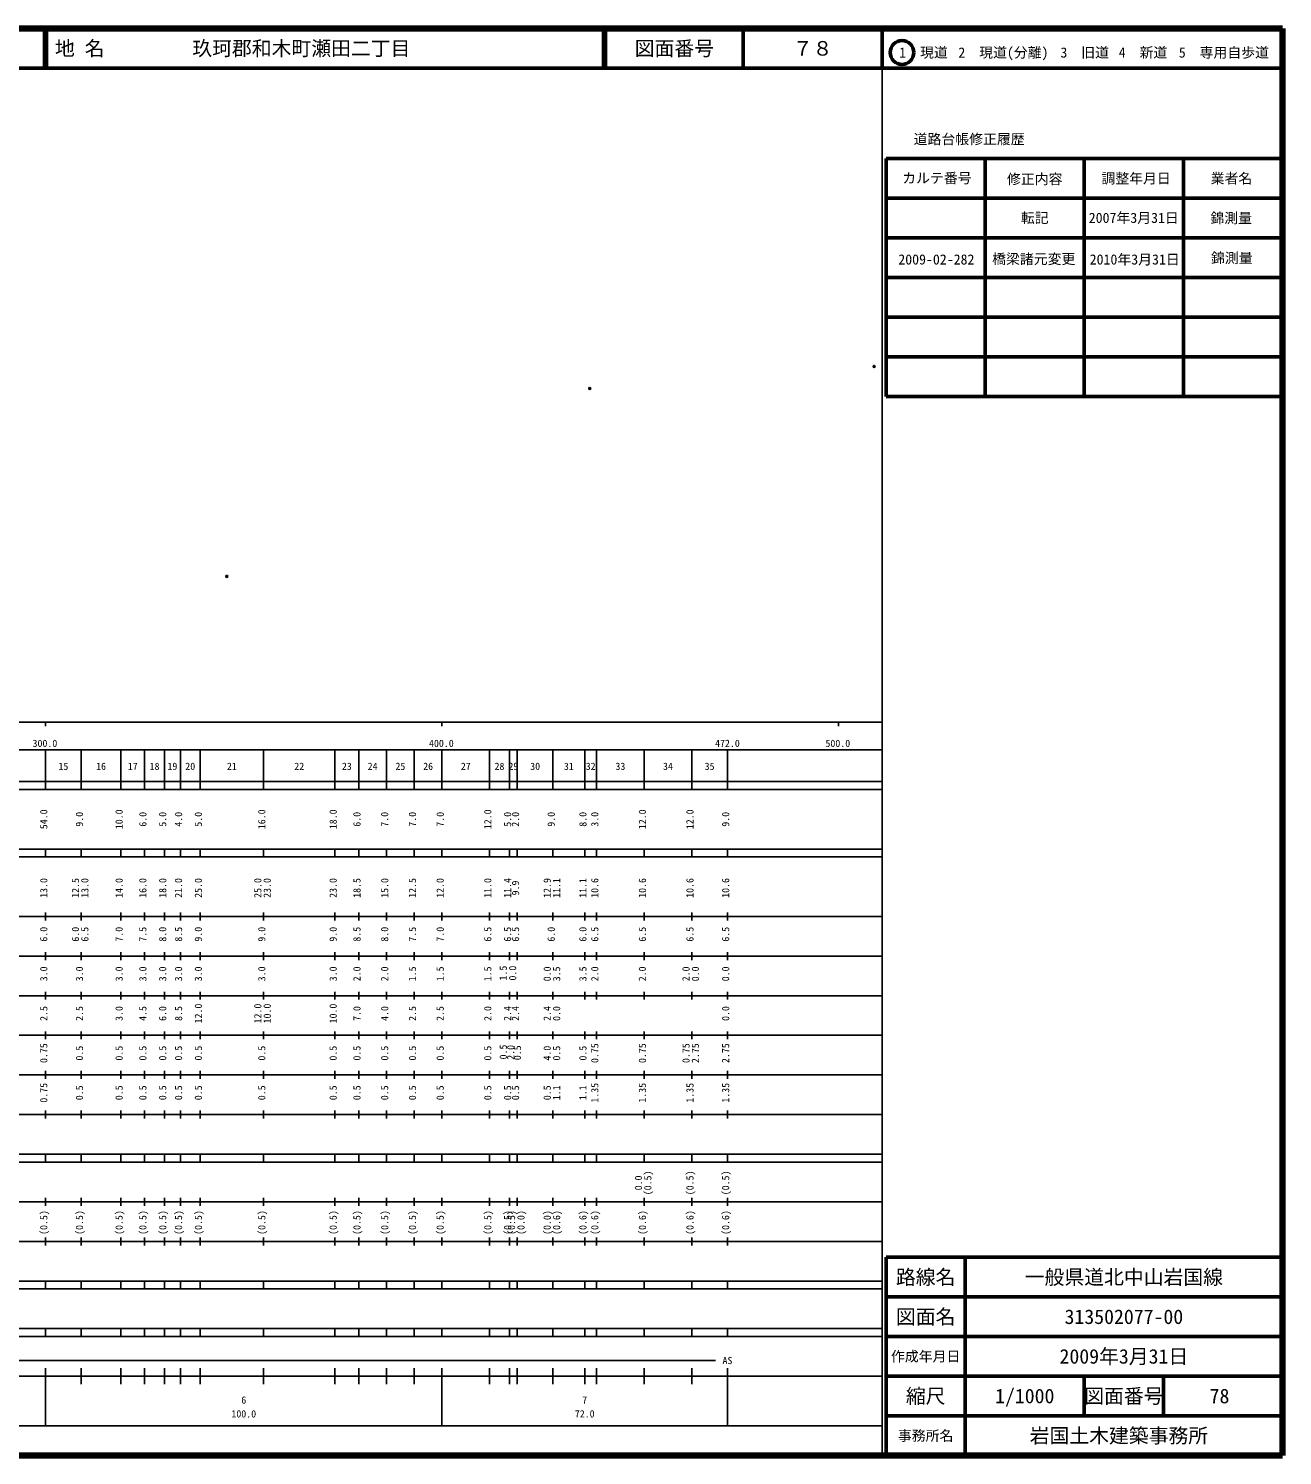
# Model space of a CAD drawing. Units: millimetres on the paper. Extents: x 40 to 680, y 20 to 380.
# Drawn here: x 363.7 to 680, y 20 to 380 of the extents above; entities that cross this region are included whole.
import ezdxf
from ezdxf.enums import TextEntityAlignment as Align

# ---------------------------------------------------------------- set-up
doc = ezdxf.new("R2010")
doc.units = ezdxf.units.MM
doc.header["$PDMODE"] = 32
doc.header["$PDSIZE"] = 0.5
doc.layers.add('M-OTRS', color=6, linetype='Continuous')
doc.layers.add('M-TTL-TXT', color=7, linetype='Continuous')
for name, color, linetype, lineweight in [('M-TTL', 2, 'Continuous', 140), ('M-TTL-BAND', 7, 'Continuous', 25), ('M-TTL-FRAM', 2, 'Continuous', 50), ('M-TTL-LINE', 7, 'Continuous', 50)]:
    doc.layers.add(name, color=color, linetype=linetype, lineweight=lineweight)
doc.styles.add('ＭＳ ゴシック', font='')
doc.styles.get('ＭＳ ゴシック').set_extended_font_data('MS Gothic')

msp = doc.modelspace()

# ---------------------------------------------------------------- linework, layer by layer
at = {"layer": 'M-OTRS'}
for p in [(576.989, 294.757), (505.256, 289.202), (413.703, 241.789)]:
    msp.add_point(p, dxfattribs=at)
at = {"layer": 'M-TTL'}
for p, q in [((680, 380), (40, 380)), ((680, 20), (680, 380)), ((40, 20), (680, 20))]:
    msp.add_line(p, q, dxfattribs=at)
at = {"layer": 'M-TTL-BAND'}
for p, q in [((579, 20), (579, 370)), ((40, 205), (579, 205)), ((368, 205), (368, 204)), ((468, 205), (468, 204)), ((568, 205), (568, 204)), ((68, 198), (579, 198)), ((368, 188), (368, 198)), ((377, 188), (377, 198)), ((387, 188), (387, 198)), ((393, 188), (393, 198)), ((398, 188), (398, 198)), ((402, 188), (402, 198)), ((407, 188), (407, 198)), ((423, 188), (423, 198)), ((441, 188), (441, 198)), ((447, 188), (447, 198)), ((454, 188), (454, 198)), ((461, 188), (461, 198)), ((468, 188), (468, 198)), ((480, 188), (480, 198)), ((485, 188), (485, 198)), ((487, 188), (487, 198)), ((496, 188), (496, 198)), ((504, 188), (504, 198)), ((507, 188), (507, 198)), ((519, 188), (519, 198)), ((531, 188), (531, 198)), ((540, 188), (540, 198)), ((40, 190), (579, 190)), ((40, 188), (579, 188)), ((40, 173), (579, 173)), ((368, 171), (368, 173)), ((377, 171), (377, 173)), ((387, 171), (387, 173)), ((393, 171), (393, 173)), ((398, 171), (398, 173)), ((402, 171), (402, 173)), ((407, 171), (407, 173)), ((423, 171), (423, 173)), ((441, 171), (441, 173)), ((447, 171), (447, 173)), ((454, 171), (454, 173)), ((461, 171), (461, 173)), ((468, 171), (468, 173)), ((480, 171), (480, 173)), ((485, 171), (485, 173)), ((487, 171), (487, 173)), ((496, 171), (496, 173)), ((504, 171), (504, 173)), ((507, 171), (507, 173)), ((519, 171), (519, 173)), ((531, 171), (531, 173)), ((540, 171), (540, 173)), ((40, 171), (579, 171)), ((40, 156), (579, 156)), ((368, 155), (368, 157)), ((377, 155), (377, 157)), ((387, 155), (387, 157)), ((393, 155), (393, 157)), ((398, 155), (398, 157)), ((402, 155), (402, 157)), ((407, 155), (407, 157)), ((423, 155), (423, 157)), ((441, 155), (441, 157)), ((447, 155), (447, 157)), ((454, 155), (454, 157)), ((461, 155), (461, 157)), ((468, 155), (468, 157)), ((480, 155), (480, 157)), ((485, 155), (485, 157)), ((487, 155), (487, 157)), ((496, 155), (496, 157)), ((504, 155), (504, 157)), ((507, 155), (507, 157)), ((519, 155), (519, 157)), ((531, 155), (531, 157)), ((540, 155), (540, 157)), ((46, 146), (579, 146)), ((368, 145), (368, 147)), ((377, 145), (377, 147)), ((387, 145), (387, 147)), ((393, 145), (393, 147)), ((398, 145), (398, 147)), ((402, 145), (402, 147)), ((407, 145), (407, 147)), ((423, 145), (423, 147)), ((441, 145), (441, 147)), ((447, 145), (447, 147)), ((454, 145), (454, 147)), ((461, 145), (461, 147)), ((468, 145), (468, 147)), ((480, 145), (480, 147)), ((485, 145), (485, 147)), ((487, 145), (487, 147)), ((496, 145), (496, 147)), ((504, 145), (504, 147)), ((507, 145), (507, 147)), ((519, 145), (519, 147)), ((531, 145), (531, 147)), ((540, 145), (540, 147)), ((368, 135), (368, 137)), ((377, 135), (377, 137)), ((387, 135), (387, 137)), ((393, 135), (393, 137)), ((398, 135), (398, 137)), ((402, 135), (402, 137)), ((407, 135), (407, 137)), ((423, 135), (423, 137)), ((441, 135), (441, 137)), ((447, 135), (447, 137)), ((454, 135), (454, 137)), ((461, 135), (461, 137)), ((468, 135), (468, 137)), ((480, 135), (480, 137)), ((485, 135), (485, 137)), ((487, 135), (487, 137)), ((496, 135), (496, 137)), ((504, 135), (504, 137)), ((507, 135), (507, 137)), ((519, 135), (519, 137)), ((531, 135), (531, 137)), ((540, 135), (540, 137)), ((52, 136), (579, 136)), ((46, 126), (579, 126)), ((368, 125), (368, 127)), ((377, 125), (377, 127)), ((387, 125), (387, 127)), ((393, 125), (393, 127)), ((398, 125), (398, 127)), ((402, 125), (402, 127)), ((407, 125), (407, 127)), ((423, 125), (423, 127)), ((441, 125), (441, 127)), ((447, 125), (447, 127)), ((454, 125), (454, 127)), ((461, 125), (461, 127)), ((468, 125), (468, 127)), ((480, 125), (480, 127)), ((485, 125), (485, 127)), ((487, 125), (487, 127)), ((496, 125), (496, 127)), ((504, 125), (504, 127)), ((507, 125), (507, 127)), ((519, 125), (519, 127)), ((531, 125), (531, 127)), ((540, 125), (540, 127)), ((52, 116), (579, 116)), ((368, 115), (368, 117)), ((377, 115), (377, 117)), ((387, 115), (387, 117)), ((393, 115), (393, 117)), ((398, 115), (398, 117)), ((402, 115), (402, 117)), ((407, 115), (407, 117)), ((423, 115), (423, 117)), ((441, 115), (441, 117)), ((447, 115), (447, 117)), ((454, 115), (454, 117)), ((461, 115), (461, 117)), ((468, 115), (468, 117)), ((480, 115), (480, 117)), ((485, 115), (485, 117)), ((487, 115), (487, 117)), ((496, 115), (496, 117)), ((504, 115), (504, 117)), ((507, 115), (507, 117)), ((519, 115), (519, 117)), ((531, 115), (531, 117)), ((540, 115), (540, 117)), ((46, 106), (579, 106)), ((368, 105), (368, 107)), ((377, 105), (377, 107)), ((387, 105), (387, 107)), ((393, 105), (393, 107)), ((398, 105), (398, 107)), ((402, 105), (402, 107)), ((407, 105), (407, 107)), ((423, 105), (423, 107)), ((441, 105), (441, 107)), ((447, 105), (447, 107)), ((454, 105), (454, 107)), ((461, 105), (461, 107)), ((468, 105), (468, 107)), ((480, 105), (480, 107)), ((485, 105), (485, 107)), ((487, 105), (487, 107)), ((496, 105), (496, 107)), ((504, 105), (504, 107)), ((507, 105), (507, 107)), ((519, 105), (519, 107)), ((531, 105), (531, 107)), ((540, 105), (540, 107)), ((40, 96), (579, 96)), ((40, 94), (579, 94)), ((368, 94), (368, 96)), ((377, 94), (377, 96)), ((387, 94), (387, 96)), ((393, 94), (393, 96)), ((398, 94), (398, 96)), ((402, 94), (402, 96)), ((407, 94), (407, 96)), ((423, 94), (423, 96)), ((441, 94), (441, 96)), ((447, 94), (447, 96)), ((454, 94), (454, 96)), ((461, 94), (461, 96)), ((468, 94), (468, 96)), ((480, 94), (480, 96)), ((485, 94), (485, 96)), ((487, 94), (487, 96)), ((496, 94), (496, 96)), ((504, 94), (504, 96)), ((507, 94), (507, 96)), ((519, 94), (519, 96)), ((531, 94), (531, 96)), ((540, 94), (540, 96)), ((49, 84), (579, 84)), ((368, 83), (368, 85)), ((377, 83), (377, 85)), ((387, 83), (387, 85)), ((393, 83), (393, 85)), ((398, 83), (398, 85)), ((402, 83), (402, 85)), ((407, 83), (407, 85)), ((423, 83), (423, 85)), ((441, 83), (441, 85)), ((447, 83), (447, 85)), ((454, 83), (454, 85)), ((461, 83), (461, 85)), ((468, 83), (468, 85)), ((480, 83), (480, 85)), ((485, 83), (485, 85)), ((487, 83), (487, 85)), ((496, 83), (496, 85)), ((504, 83), (504, 85)), ((507, 83), (507, 85)), ((519, 83), (519, 85)), ((531, 83), (531, 85)), ((540, 83), (540, 85)), ((40, 74), (579, 74)), ((368, 73), (368, 75)), ((377, 73), (377, 75)), ((387, 73), (387, 75)), ((393, 73), (393, 75)), ((398, 73), (398, 75)), ((402, 73), (402, 75)), ((407, 73), (407, 75)), ((423, 73), (423, 75)), ((441, 73), (441, 75)), ((447, 73), (447, 75)), ((454, 73), (454, 75)), ((461, 73), (461, 75)), ((468, 73), (468, 75)), ((480, 73), (480, 75)), ((485, 73), (485, 75)), ((487, 73), (487, 75)), ((496, 73), (496, 75)), ((504, 73), (504, 75)), ((507, 73), (507, 75)), ((519, 73), (519, 75)), ((531, 73), (531, 75)), ((540, 73), (540, 75)), ((40, 64), (579, 64)), ((40, 62), (579, 62)), ((368, 62), (368, 64)), ((377, 62), (377, 64)), ((387, 62), (387, 64)), ((393, 62), (393, 64)), ((398, 62), (398, 64)), ((402, 62), (402, 64)), ((407, 62), (407, 64)), ((423, 62), (423, 64)), ((441, 62), (441, 64)), ((447, 62), (447, 64)), ((454, 62), (454, 64)), ((461, 62), (461, 64)), ((468, 62), (468, 64)), ((480, 62), (480, 64)), ((485, 62), (485, 64)), ((487, 62), (487, 64)), ((496, 62), (496, 64)), ((504, 62), (504, 64)), ((507, 62), (507, 64)), ((519, 62), (519, 64)), ((531, 62), (531, 64)), ((540, 62), (540, 64)), ((40, 52), (579, 52)), ((368, 50), (368, 52)), ((377, 50), (377, 52)), ((387, 50), (387, 52)), ((393, 50), (393, 52)), ((398, 50), (398, 52)), ((402, 50), (402, 52)), ((407, 50), (407, 52)), ((423, 50), (423, 52)), ((441, 50), (441, 52)), ((447, 50), (447, 52)), ((454, 50), (454, 52)), ((461, 50), (461, 52)), ((468, 50), (468, 52)), ((480, 50), (480, 52)), ((485, 50), (485, 52)), ((487, 50), (487, 52)), ((496, 50), (496, 52)), ((504, 50), (504, 52)), ((507, 50), (507, 52)), ((519, 50), (519, 52)), ((531, 50), (531, 52)), ((540, 50), (540, 52)), ((40, 50), (579, 50)), ((71, 44), (537, 44)), ((40, 40), (579, 40)), ((368, 27.5), (368, 42)), ((377, 38), (377, 42)), ((387, 38), (387, 42)), ((393, 38), (393, 42)), ((398, 38), (398, 42)), ((402, 38), (402, 42)), ((407, 38), (407, 42)), ((423, 38), (423, 42)), ((441, 38), (441, 42)), ((447, 38), (447, 42)), ((454, 38), (454, 42)), ((461, 38), (461, 42)), ((468, 27.5), (468, 42)), ((480, 38), (480, 42)), ((485, 38), (485, 42)), ((487, 38), (487, 42)), ((496, 38), (496, 42)), ((504, 38), (504, 42)), ((507, 38), (507, 42)), ((519, 38), (519, 42)), ((531, 38), (531, 42)), ((540, 27.5), (540, 42)), ((68, 27.5), (579, 27.5))]:
    msp.add_line(p, q, dxfattribs=at)
at = {"layer": 'M-TTL-FRAM'}
for p, q in [((580, 347.197), (580, 287.197)), ((580, 347.197), (680, 347.197)), ((580, 287.197), (680, 287.197)), ((680, 70), (580, 70)), ((580, 70), (580, 20))]:
    msp.add_line(p, q, dxfattribs=at)
at = {"layer": 'M-TTL-LINE'}
for p, q in [((367.75, 380), (367.75, 370)), ((368.25, 380), (368.25, 370)), ((508.747, 380), (508.747, 370)), ((509.247, 380), (509.247, 370)), ((543.997, 380), (543.997, 370)), ((579, 380), (579, 370)), ((40, 370), (680, 370)), ((605, 347.197), (605, 287.197)), ((630, 347.197), (630, 287.197)), ((655, 347.197), (655, 287.197)), ((580, 337.197), (680, 337.197)), ((580, 327.197), (680, 327.197)), ((580, 317.197), (680, 317.197)), ((580, 307.197), (680, 307.197)), ((580, 297.197), (680, 297.197)), ((600, 70), (600, 20)), ((680, 60), (580, 60)), ((680, 50), (580, 50)), ((680, 40), (580, 40)), ((630, 40), (630, 30)), ((650, 40), (650, 30)), ((680, 30), (580, 30))]:
    msp.add_line(p, q, dxfattribs=at)
msp.add_circle((584.031, 373.958), 3, dxfattribs=at)

# ---------------------------------------------------------------- texts
at = {"layer": 'M-TTL-BAND', "style": 'ＭＳ ゴシック'}
for s, p in [('300.0', (367.844, 198.195)), ('400.0', (467.844, 198.195)), ('472.0', (540, 198.195)), ('500.0', (567.844, 198.195)), ('15', (372.5, 192.405)), ('16', (382, 192.405)), ('17', (390, 192.405)), ('18', (395.5, 192.405)), ('19', (400, 192.405)), ('20', (404.5, 192.405)), ('21', (415, 192.405)), ('22', (432, 192.405)), ('23', (444, 192.405)), ('24', (450.5, 192.405)), ('25', (457.5, 192.405)), ('26', (464.5, 192.405)), ('27', (474, 192.405)), ('28', (482.5, 192.405)), ('29', (486, 192.405)), ('30', (491.5, 192.405)), ('31', (500, 192.405)), ('32', (505.5, 192.405)), ('33', (513, 192.405)), ('34', (525, 192.405)), ('35', (535.5, 192.405)), ('AS', (540, 42.5)), ('6', (418, 32.523)), ('7', (504, 32.523)), ('100.0', (418, 29.033)), ('72.0', (504, 29.033))]:
    msp.add_text(s, height=1.833, dxfattribs=at).set_placement(p, align=Align.BOTTOM_CENTER)
for s, p in [('54.0', (369, 180.5)), ('9.0', (378, 180.5)), ('10.0', (388, 180.5)), ('6.0', (394, 180.5)), ('5.0', (399, 180.5)), ('4.0', (403, 180.5)), ('5.0', (408, 180.5)), ('16.0', (424, 180.5)), ('18.0', (442, 180.5)), ('6.0', (448, 180.5)), ('7.0', (455, 180.5)), ('7.0', (462, 180.5)), ('7.0', (469, 180.5)), ('12.0', (481, 180.5)), ('5.0', (486, 180.5)), ('2.0', (488, 180.5)), ('9.0', (497, 180.5)), ('8.0', (505, 180.5)), ('3.0', (508, 180.5)), ('12.0', (520, 180.5)), ('12.0', (532, 180.5)), ('9.0', (541, 180.5)), ('13.0', (369, 163.174)), ('12.5', (377, 163.174)), ('13.0', (379.37, 163.174)), ('14.0', (388, 163.174)), ('16.0', (394, 163.174)), ('18.0', (399, 163.174)), ('21.0', (403, 163.174)), ('25.0', (408, 163.174)), ('25.0', (423, 163.174)), ('23.0', (425.37, 163.174)), ('23.0', (442, 163.174)), ('18.5', (448, 163.174)), ('15.0', (455, 163.174)), ('12.5', (462, 163.174)), ('12.0', (469, 163.174)), ('11.0', (481, 163.174)), ('11.4', (486, 163.174)), ('9.9', (488, 163.174)), ('12.9', (496, 163.174)), ('11.1', (498.37, 163.174)), ('11.1', (505, 163.174)), ('10.6', (508, 163.174)), ('10.6', (520, 163.174)), ('10.6', (532, 163.174)), ('10.6', (541, 163.174)), ('6.0', (369, 151.5)), ('6.0', (377, 151.5)), ('6.5', (379.37, 151.5)), ('7.0', (388, 151.5)), ('7.5', (394, 151.5)), ('8.0', (399, 151.5)), ('8.5', (403, 151.5)), ('9.0', (408, 151.5)), ('9.0', (424, 151.5)), ('9.0', (442, 151.5)), ('8.5', (448, 151.5)), ('8.0', (455, 151.5)), ('7.5', (462, 151.5)), ('7.0', (469, 151.5)), ('6.5', (481, 151.5)), ('6.5', (486, 151.5)), ('6.5', (488, 151.5)), ('6.0', (497, 151.5)), ('6.0', (505, 151.5)), ('6.5', (508, 151.5)), ('6.5', (520, 151.5)), ('6.5', (532, 151.5)), ('6.5', (541, 151.5)), ('3.0', (369, 141.5)), ('3.0', (378, 141.5)), ('3.0', (388, 141.5)), ('3.0', (394, 141.5)), ('3.0', (399, 141.5)), ('3.0', (403, 141.5)), ('3.0', (408, 141.5)), ('3.0', (424, 141.5)), ('3.0', (442, 141.5)), ('2.0', (448, 141.5)), ('2.0', (455, 141.5)), ('1.5', (462, 141.5)), ('1.5', (469, 141.5)), ('1.5', (481, 141.5)), ('1.5', (484.903, 141.694)), ('0.0', (487.273, 141.694)), ('0.0', (496, 141.5)), ('3.5', (498.37, 141.5)), ('3.5', (505, 141.5)), ('2.0', (508, 141.5)), ('2.0', (520, 141.5)), ('2.0', (531, 141.5)), ('0.0', (533.37, 141.5)), ('0.0', (541, 141.5)), ('2.5', (369, 131.5)), ('2.5', (378, 131.5)), ('3.0', (388, 131.5)), ('4.5', (394, 131.5)), ('6.0', (399, 131.5)), ('8.5', (403, 131.5)), ('12.0', (408, 131.5)), ('12.0', (423, 131.5)), ('10.0', (425.37, 131.5)), ('10.0', (442, 131.5)), ('7.0', (448, 131.5)), ('4.0', (455, 131.5)), ('2.5', (462, 131.5)), ('2.5', (469, 131.5)), ('2.0', (481, 131.5)), ('2.4', (486, 131.5)), ('2.4', (488, 131.5)), ('2.4', (496, 131.5)), ('0.0', (498.37, 131.5)), ('0.0', (541, 131.5)), ('0.75', (369, 121.5)), ('0.5', (378, 121.5)), ('0.5', (388, 121.5)), ('0.5', (394, 121.5)), ('0.5', (399, 121.5)), ('0.5', (403, 121.5)), ('0.5', (408, 121.5)), ('0.5', (424, 121.5)), ('0.5', (442, 121.5)), ('0.5', (448, 121.5)), ('0.5', (455, 121.5)), ('0.5', (462, 121.5)), ('0.5', (469, 121.5)), ('0.5', (481, 121.5)), ('0.5', (484.903, 121.791)), ('2.0', (486.787, 121.694)), ('0.5', (488.486, 121.597)), ('4.0', (496, 121.5)), ('0.5', (498.37, 121.5)), ('0.5', (505, 121.5)), ('0.75', (508, 121.5)), ('0.75', (520, 121.5)), ('0.75', (531, 121.5)), ('2.75', (533.37, 121.5)), ('2.75', (541, 121.5)), ('0.75', (369, 111.5)), ('0.5', (378, 111.5)), ('0.5', (388, 111.5)), ('0.5', (394, 111.5)), ('0.5', (399, 111.5)), ('0.5', (403, 111.5)), ('0.5', (408, 111.5)), ('0.5', (424, 111.5)), ('0.5', (442, 111.5)), ('0.5', (448, 111.5)), ('0.5', (455, 111.5)), ('0.5', (462, 111.5)), ('0.5', (469, 111.5)), ('0.5', (481, 111.5)), ('0.5', (486, 111.5)), ('0.5', (488, 111.5)), ('0.5', (496, 111.5)), ('1.1', (498.37, 111.5)), ('1.1', (505, 111.5)), ('1.35', (508, 111.5)), ('1.35', (520, 111.5)), ('1.35', (532, 111.5)), ('1.35', (541, 111.5)), ('0.0', (519, 88.764)), ('(0.5)', (521.37, 88.764)), ('(0.5)', (532, 88.764)), ('(0.5)', (541, 88.764)), ('(0.5)', (369, 78.764)), ('(0.5)', (378, 78.764)), ('(0.5)', (388, 78.764)), ('(0.5)', (394, 78.764)), ('(0.5)', (399, 78.764)), ('(0.5)', (403, 78.764)), ('(0.5)', (408, 78.764)), ('(0.5)', (424, 78.764)), ('(0.5)', (442, 78.764)), ('(0.5)', (448, 78.764)), ('(0.5)', (455, 78.764)), ('(0.5)', (462, 78.764)), ('(0.5)', (469, 78.764)), ('(0.5)', (481, 78.764)), ('(0.5)', (486, 78.764)), ('(0.5)', (487, 78.764)), ('(0.0)', (489.37, 78.764)), ('(0.0)', (496, 78.764)), ('(0.6)', (498.37, 78.764)), ('(0.6)', (505, 78.764)), ('(0.6)', (508, 78.764)), ('(0.6)', (520, 78.764)), ('(0.6)', (532, 78.764)), ('(0.6)', (541, 78.764))]:
    msp.add_text(s, height=1.833, rotation=90, dxfattribs=at).set_placement(p, align=Align.BOTTOM_CENTER)
at = {"layer": 'M-TTL-TXT', "style": 'ＭＳ ゴシック'}
for s, p in [('地 名', (370.38, 375)), ('玖珂郡和木町瀬田二丁目', (405.024, 375))]:
    msp.add_text(s, height=3.666, dxfattribs=at).set_placement(p, align=Align.MIDDLE_LEFT)
for s, height, p in [('図面番号', 3.666, (526.622, 375)), ('７８', 3.666, (561.497, 375)), ('1\u3000現道', 2.566, (589.448, 373.958)), ('2\u3000現道(分離)', 2.566, (609.619, 373.958)), ('3\u3000旧道', 2.566, (630.121, 373.958)), ('4\u3000新道', 2.566, (644.824, 373.958)), ('5\u3000専用自歩道', 2.566, (665.228, 373.958)), ('道路台帳修正履歴', 2.566, (600.968, 352.113)), ('カルテ番号', 2.566, (592.839, 342.277)), ('修正内容', 2.566, (617.509, 342.023)), ('調整年月日', 2.566, (643.089, 342.197)), ('業者名', 2.566, (667.134, 342.197)), ('転記', 2.566, (617.5, 332.245)), ('2007年3月31日', 2.566, (642.5, 332.245)), ('錦測量', 2.566, (667.077, 332.189)), ('2009-02-282', 2.566, (592.702, 321.749)), ('橋梁諸元変更', 2.566, (617.27, 321.87)), ('2010年3月31日', 2.566, (642.734, 321.749)), ('錦測量', 2.566, (667.229, 322.113)), ('路線名', 3.666, (590, 65)), ('路線名', 3.666, (590, 65)), ('一般県道北中山岩国線', 3.666, (640, 65)), ('図面名', 3.666, (590, 55)), ('図面名', 3.666, (590, 55)), ('313502077-00', 3.666, (640, 55)), ('2009年3月31日', 3.666, (640, 45)), ('作成年月日', 2.566, (590, 45)), ('作成年月日', 2.566, (590, 45)), ('縮尺', 3.666, (590, 35)), ('縮尺', 3.666, (590, 35)), ('1/1000', 3.666, (615, 35)), ('図面番号', 3.666, (640, 35)), ('図面番号', 3.666, (640, 35)), ('78', 3.666, (664.125, 35)), ('事務所名', 2.566, (590, 25)), ('事務所名', 2.566, (590, 25)), ('岩国土木建築事務所 ', 3.666, (640, 25))]:
    msp.add_text(s, height=height, dxfattribs=at).set_placement(p, align=Align.MIDDLE_CENTER)

doc.saveas('drawing.dxf')
